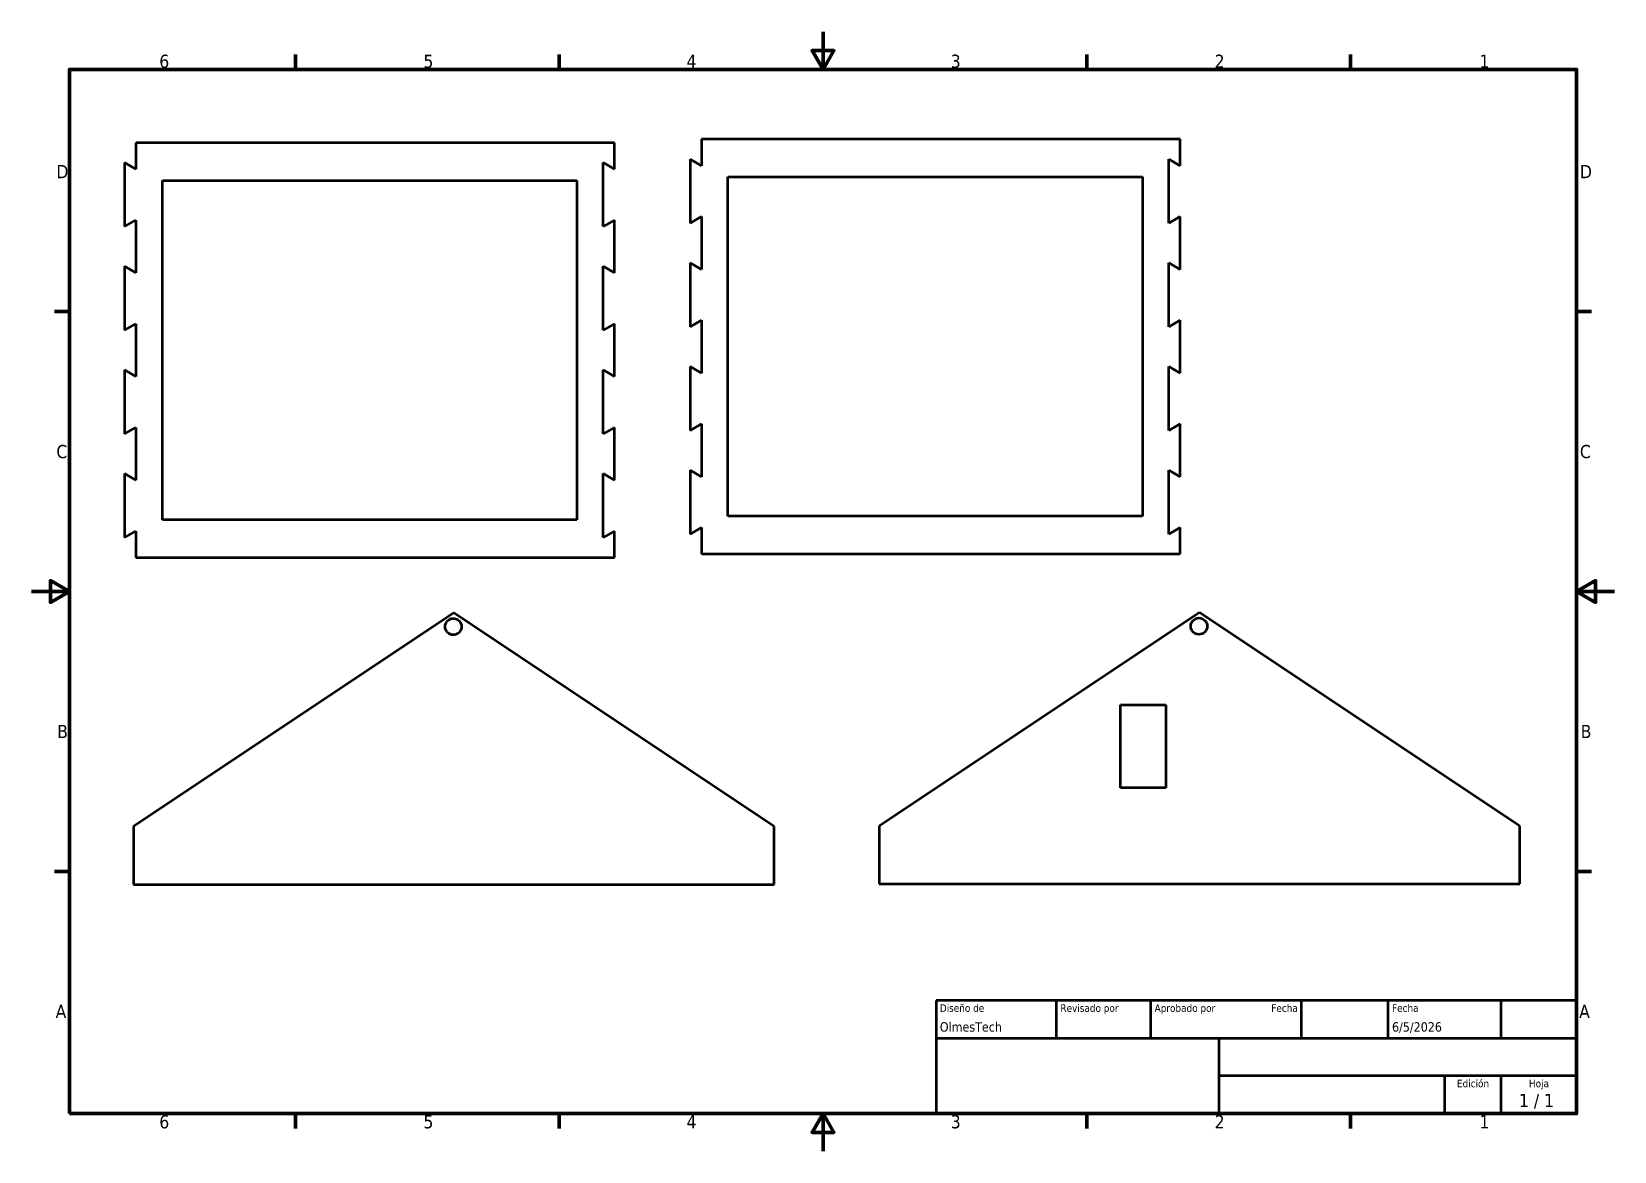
# Model space of a CAD drawing. Header units: millimetres. Extents: x 0 to 420, y 0 to 297.
import ezdxf
from ezdxf.enums import TextEntityAlignment as Align

# ---------------------------------------------------------------- set-up
doc = ezdxf.new("R2010")
doc.units = ezdxf.units.MM
for name, color, linetype, lineweight in [('Borde (ISO)', 7, 'Continuous', 70), ('Título (ISO)', 7, 'Continuous', 50), ('Visible (ISO)', 7, 'Continuous', 50)]:
    doc.layers.add(name, color=color, linetype=linetype, lineweight=lineweight)
doc.styles.add('Estilo de texto39', font='tahoma.ttf')
doc.styles.add('Estilo de texto41', font='tahoma.ttf')
doc.styles.add('Texto de nota (ISO)', font='tahoma.ttf')

# ---------------------------------------------------------------- blocks, each defined once
blk = doc.blocks.new('Marcos Marco por defecto')
at = {"layer": 'Borde (ISO)'}
for p, q in [((70, 287), (70, 290.9)), ((140, 287), (140, 290.9)), ((280, 287), (280, 290.9)), ((350, 287), (350, 290.9)), ((10, 222.75), (6.1, 222.75)), ((410, 222.75), (413.9, 222.75)), ((10, 74.25), (6.1, 74.25)), ((410, 74.25), (413.9, 74.25)), ((70, 10), (70, 6.1)), ((140, 10), (140, 6.1)), ((280, 10), (280, 6.1)), ((350, 10), (350, 6.1))]:
    blk.add_line(p, q, dxfattribs=at)
at = {"layer": 'Borde (ISO)', "flags": 128}
for points in [[(210, 297), (210, 287), (207.11, 292), (212.89, 292), (210, 287)], [(10, 10), (10, 287), (410, 287), (410, 10), (10, 10)], [(0, 148.5), (10, 148.5), (5, 151.39), (5, 145.61), (10, 148.5)], [(420, 148.5), (410, 148.5), (415, 151.39), (415, 145.61), (410, 148.5)], [(210, 0), (210, 10), (207.11, 5), (212.89, 5), (210, 10)]]:
    blk.add_lwpolyline(points, dxfattribs=at)
at = {"layer": 'Borde (ISO)', "char_height": 3.5, "attachment_point": 7, "style": 'Texto de nota (ISO)'}
for s, insert in [('6', (33.88, 287.33)), ('5', (103.98, 287.33)), ('4', (173.78, 287.4)), ('3', (243.91, 287.33)), ('2', (313.94, 287.4)), ('1', (384.21, 287.4)), ('D', (6.57, 258.13)), ('D', (410.87, 258.13)), ('C', (6.56, 183.81)), ('C', (410.86, 183.81)), ('B', (6.78, 109.63)), ('B', (411.08, 109.63)), ('A', (6.36, 35.38)), ('A', (410.66, 35.38)), ('6', (33.88, 6.03)), ('5', (103.98, 6.03)), ('4', (173.78, 6.1)), ('3', (243.91, 6.03)), ('2', (313.94, 6.1)), ('1', (384.21, 6.1))]:
    blk.add_mtext(s, dxfattribs=dict(at, insert=insert))
blk = doc.blocks.new('Cajetines ISO')
at = {"layer": 'Título (ISO)'}
for p, q in [((270.07, 130), (100.07, 130)), ((100.07, 130), (100.07, 100)), ((132.07, 120), (132.07, 130)), ((157.07, 120), (157.07, 130)), ((197.07, 120), (197.07, 130)), ((220.07, 120), (220.07, 130)), ((250.07, 120), (250.07, 130)), ((270.07, 100), (270.07, 130)), ((100.07, 120), (270.07, 120)), ((175.07, 120), (175.07, 100)), ((270.07, 110), (175.07, 110)), ((235.07, 100), (235.07, 110)), ((250.07, 100), (250.07, 110)), ((100.07, 100), (270.07, 100))]:
    blk.add_line(p, q, dxfattribs=at)
at = {"layer": 'Título (ISO)', "style": 'Estilo de texto41'}
for s, p in [('Diseño de', (101.07, 129)), ('Revisado por', (133.07, 129)), ('Aprobado por', (158.07, 129)), ('Fecha', (221.07, 129))]:
    blk.add_text(s, height=2, dxfattribs=at).set_placement(p, align=Align.TOP_LEFT)
blk.add_text('Fecha', height=2, dxfattribs=at).set_placement((196.07, 129), align=Align.TOP_RIGHT)
for s, p in [('Edición', (242.57, 109)), ('Hoja', (260.07, 109))]:
    blk.add_text(s, height=2, dxfattribs=at).set_placement(p, align=Align.TOP_CENTER)
at = {"layer": 'Título (ISO)', "style": 'Texto de nota (ISO)'}
blk.add_text('1 / 1 ', height=3.5, dxfattribs=at).set_placement((260.07, 103.5), align=Align.MIDDLE_CENTER)
at = {"layer": 'Título (ISO)', "style": 'Estilo de texto39'}
for tag, p in [('AUTOR', (101.07, 121)), ('COMPROBADO_POR', (133.07, 121)), ('APROBADO_POR_ING.', (158.07, 121)), ('FECHA_DE_CREACIÓN', (221.07, 121))]:
    blk.add_attdef(tag, text='', height=2.5, dxfattribs=at).set_placement(p, align=Align.BOTTOM_LEFT)
blk.add_attdef('FECHA_DE_APROBACIÓN_DE_ING.', text='', height=2.5, dxfattribs=at).set_placement((196.07, 121), align=Align.BOTTOM_RIGHT)
at = {"layer": 'Título (ISO)', "style": 'Texto de nota (ISO)'}
for tag, p in [('TÍTULO', (222.57, 115)), ('Nº_DE_REVISIÓN', (242.57, 103.5))]:
    blk.add_attdef(tag, text='', height=3.5, dxfattribs=at).set_placement(p, align=Align.MIDDLE_CENTER)
at = {"layer": 'Título (ISO)', "lineweight": 30, "flags": 104}
blk.add_attdef('EMPRESA', text='', height=3.5, dxfattribs=at).set_placement((137.41, 109.96), align=Align.MIDDLE_CENTER)
at = {"layer": 'Título (ISO)', "style": 'Texto de nota (ISO)'}
blk.add_attdef('Nº_DE_PIEZA', text='', height=3.5, dxfattribs=at).set_placement((176.07, 105), align=Align.MIDDLE_LEFT)

msp = doc.modelspace()

# ---------------------------------------------------------------- linework, layer by layer
at = {"layer": 'Visible (ISO)'}
for p, q in [((154.68, 267.53), (27.68, 267.53)), ((27.68, 267.53), (27.68, 260.53)), ((154.68, 260.53), (154.68, 267.53)), ((304.78, 268.45), (177.78, 268.45)), ((177.78, 268.45), (177.78, 261.45)), ((304.78, 261.45), (304.78, 268.45)), ((27.68, 260.53), (24.68, 262.26)), ((24.68, 262.26), (24.68, 245.3)), ((151.68, 245.3), (151.68, 262.26)), ((151.68, 262.26), (154.68, 260.53)), ((177.78, 261.45), (174.78, 263.18)), ((174.78, 263.18), (174.78, 246.21)), ((301.78, 246.21), (301.78, 263.18)), ((301.78, 263.18), (304.78, 261.45)), ((34.68, 167.53), (34.68, 257.53)), ((34.68, 257.53), (144.68, 257.53)), ((144.68, 257.53), (144.68, 167.53)), ((184.78, 168.45), (184.78, 258.45)), ((184.78, 258.45), (294.78, 258.45)), ((294.78, 258.45), (294.78, 168.45)), ((174.78, 246.21), (177.78, 247.95)), ((177.78, 247.95), (177.78, 233.95)), ((304.78, 247.95), (301.78, 246.21)), ((304.78, 233.95), (304.78, 247.95)), ((24.68, 245.3), (27.68, 247.03)), ((27.68, 247.03), (27.68, 233.03)), ((154.68, 247.03), (151.68, 245.3)), ((154.68, 233.03), (154.68, 247.03)), ((177.78, 233.95), (174.78, 235.68)), ((174.78, 235.68), (174.78, 218.71)), ((301.78, 218.71), (301.78, 235.68)), ((301.78, 235.68), (304.78, 233.95)), ((27.68, 233.03), (24.68, 234.76)), ((24.68, 234.76), (24.68, 217.8)), ((151.68, 217.8), (151.68, 234.76)), ((151.68, 234.76), (154.68, 233.03)), ((24.68, 217.8), (27.68, 219.53)), ((27.68, 219.53), (27.68, 205.53)), ((154.68, 219.53), (151.68, 217.8)), ((154.68, 205.53), (154.68, 219.53)), ((174.78, 218.71), (177.78, 220.45)), ((177.78, 220.45), (177.78, 206.45)), ((304.78, 220.45), (301.78, 218.71)), ((304.78, 206.45), (304.78, 220.45)), ((27.68, 205.53), (24.68, 207.26)), ((24.68, 207.26), (24.68, 190.3)), ((151.68, 190.3), (151.68, 207.26)), ((151.68, 207.26), (154.68, 205.53)), ((177.78, 206.45), (174.78, 208.18)), ((174.78, 208.18), (174.78, 191.21)), ((301.78, 191.21), (301.78, 208.18)), ((301.78, 208.18), (304.78, 206.45)), ((24.68, 190.3), (27.68, 192.03)), ((27.68, 192.03), (27.68, 178.03)), ((154.68, 192.03), (151.68, 190.3)), ((154.68, 178.03), (154.68, 192.03)), ((174.78, 191.21), (177.78, 192.95)), ((177.78, 192.95), (177.78, 178.95)), ((304.78, 192.95), (301.78, 191.21)), ((304.78, 178.95), (304.78, 192.95)), ((177.78, 178.95), (174.78, 180.68)), ((174.78, 180.68), (174.78, 163.71)), ((301.78, 163.71), (301.78, 180.68)), ((301.78, 180.68), (304.78, 178.95)), ((27.68, 178.03), (24.68, 179.76)), ((24.68, 179.76), (24.68, 162.8)), ((151.68, 162.8), (151.68, 179.76)), ((151.68, 179.76), (154.68, 178.03)), ((294.78, 168.45), (184.78, 168.45)), ((24.68, 162.8), (27.68, 164.53)), ((27.68, 164.53), (27.68, 157.53)), ((144.68, 167.53), (34.68, 167.53)), ((154.68, 164.53), (151.68, 162.8)), ((154.68, 157.53), (154.68, 164.53)), ((174.78, 163.71), (177.78, 165.45)), ((177.78, 165.45), (177.78, 158.45)), ((304.78, 165.45), (301.78, 163.71)), ((304.78, 158.45), (304.78, 165.45)), ((27.68, 157.53), (154.68, 157.53)), ((177.78, 158.45), (304.78, 158.45)), ((112.06, 142.83), (27.06, 86.15)), ((197.06, 86.15), (112.06, 142.83)), ((309.94, 142.96), (224.94, 86.29)), ((394.94, 86.29), (309.94, 142.96)), ((288.94, 118.45), (300.94, 118.45)), ((288.94, 96.45), (288.94, 118.45)), ((300.94, 118.45), (300.94, 96.45)), ((300.94, 96.45), (288.94, 96.45)), ((27.06, 86.15), (27.06, 70.8)), ((197.06, 70.8), (197.06, 86.15)), ((224.94, 86.29), (224.94, 70.93)), ((394.94, 70.93), (394.94, 86.29)), ((27.06, 70.8), (197.06, 70.8)), ((224.94, 70.93), (394.94, 70.93))]:
    msp.add_line(p, q, dxfattribs=at)
for centre in [(111.89, 139.16), (309.77, 139.3)]:
    msp.add_circle(centre, 2.19, dxfattribs=at)

# ---------------------------------------------------------------- block references
msp.add_blockref('Marcos Marco por defecto', (0, 0))
msp.add_blockref('Cajetines ISO', (139.93, -90)).add_auto_attribs({'AUTOR': 'OlmesTech', 'FECHA_DE_CREACIÓN': '6/5/2026'})

doc.saveas('drawing.dxf')
